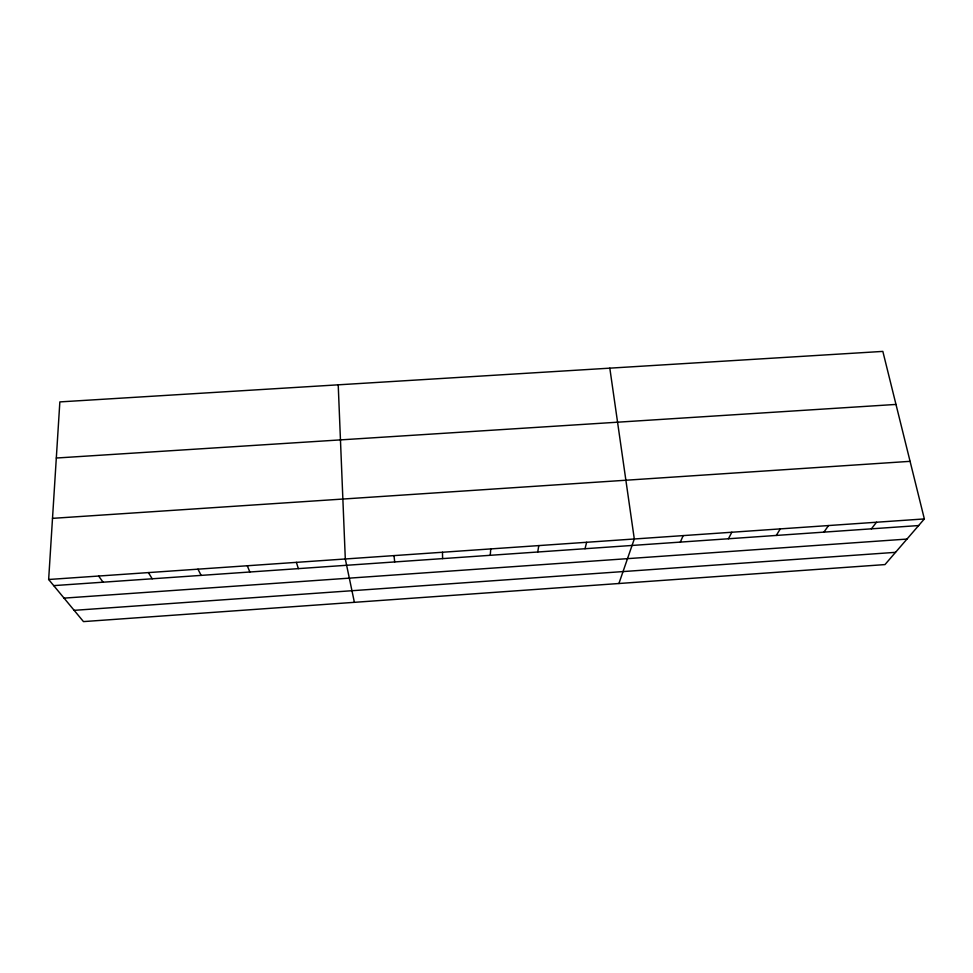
<?xml version="1.0" encoding="UTF-8"?>
<svg xmlns="http://www.w3.org/2000/svg" width="973" height="973" viewBox="0 0 973 973"><rect width="100%" height="100%" fill="white"/><g stroke="black" fill="none" stroke-linecap="round" stroke-linejoin="round"><path stroke-width="1.46" d="M48.65 579.494L59.852 401.91L882.839 351.399L924.35 518.925L884.98 564.583L83.471 621.601L48.65 579.494L924.35 518.925M490.258 555.303L490.745 548.918M537.728 552.007L538.799 545.585M585.004 548.723L586.658 542.277M618.913 583.508L634.299 538.981L609.816 368.159M680.346 542.095L683.18 535.6M728.424 538.762L731.842 532.231M776.284 535.442L780.285 528.886M823.936 532.122L828.522 525.554M871.394 528.826L876.539 522.221M64.048 598.127L906.97 539.078M74.155 610.339L895.537 552.336M53.722 585.624L918.634 525.554M52.506 518.354L910.083 461.336M56.312 458.028L895.975 404.427M98.638 576.04L103.065 582.195M148.407 572.598L152.202 578.789M197.957 569.169L201.131 575.384M247.288 565.751L249.842 572.002M296.4 562.358L298.334 568.633M354.391 602.323L345.306 558.976L338.215 384.822M393.992 555.607L394.71 561.944M442.472 552.25L442.593 558.611"/></g></svg>
